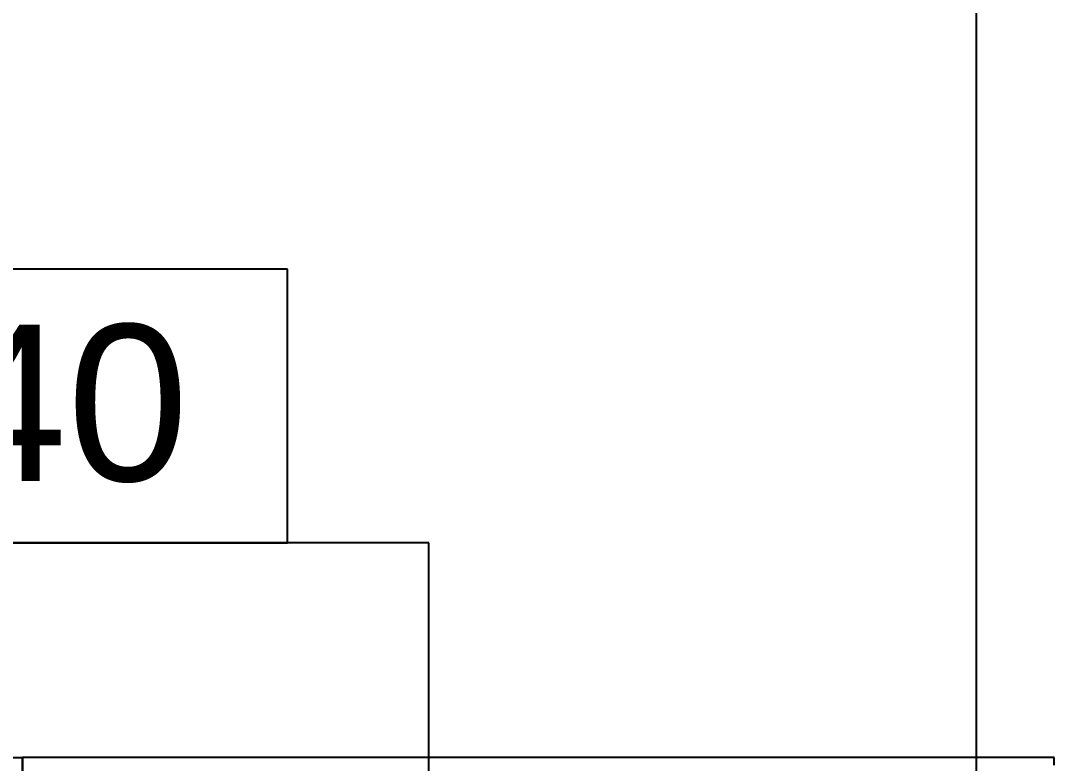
# Model space of a CAD drawing. Header units: millimetres. Extents: x -145636 to 131102, y -135903 to -7470.
# Drawn here: x 68039 to 71345, y -46317 to -43942 of the extents above; entities that cross this region are included whole.
import ezdxf

# ---------------------------------------------------------------- set-up
doc = ezdxf.new("R2010")
doc.units = ezdxf.units.MM
doc.layers.add('M_ARCHI', color=8, linetype='Continuous')
doc.styles.add('Arial_1', font='arial.ttf', dxfattribs={"width": 0.8, "height": 125})

# ---------------------------------------------------------------- blocks, each defined once
blk = doc.blocks.new('RF Archi 21.10.2024')
at = {"layer": 'M_ARCHI', "color": 8}
for p, q in [((-95311, -25375.2), (-95311, -128210.3)), ((-97513.4, -61141.9), (-101513.4, -61141.9)), ((-97513.4, -61141.9), (-101513.4, -61141.9)), ((-97513.4, -62016.9), (-97513.4, -61141.9)), ((-97513.4, -62016.9), (-97513.4, -61141.9)), ((-101513.4, -62016.9), (-97513.4, -62016.9)), ((-97061.2, -62016.9), (-101513.4, -62016.9)), ((-101513.4, -62016.9), (-97513.4, -62016.9)), ((-97061.2, -62016.9), (-101513.4, -62016.9)), ((-97061.2, -63891.5), (-97061.2, -62016.9)), ((-97061.2, -63891.5), (-97061.2, -62016.9)), ((-102161, -62703.5), (-98361, -62703.5)), ((-95261, -62703.5), (-98361, -62703.5)), ((-98361, -62703.5), (-98361, -62928.5)), ((-98361, -62853.5), (-98361, -62703.5)), ((-95061, -62703.5), (-95261, -62703.5)), ((-95061, -62728.5), (-95061, -62703.5))]:
    blk.add_line(p, q, dxfattribs=at)
at = {"layer": 'M_ARCHI', "color": 8, "style": 'Arial_1'}
blk.add_text('FFL 38.440', height=500, dxfattribs=at).set_placement((-101401, -61819.2))

msp = doc.modelspace()

# ---------------------------------------------------------------- block references
at = {"layer": 'M_ARCHI', "color": 8, "linetype": 'Continuous'}
msp.add_blockref('RF Archi 21.10.2024', (166405.7, 16405.4), dxfattribs=at)

doc.saveas('drawing.dxf')
